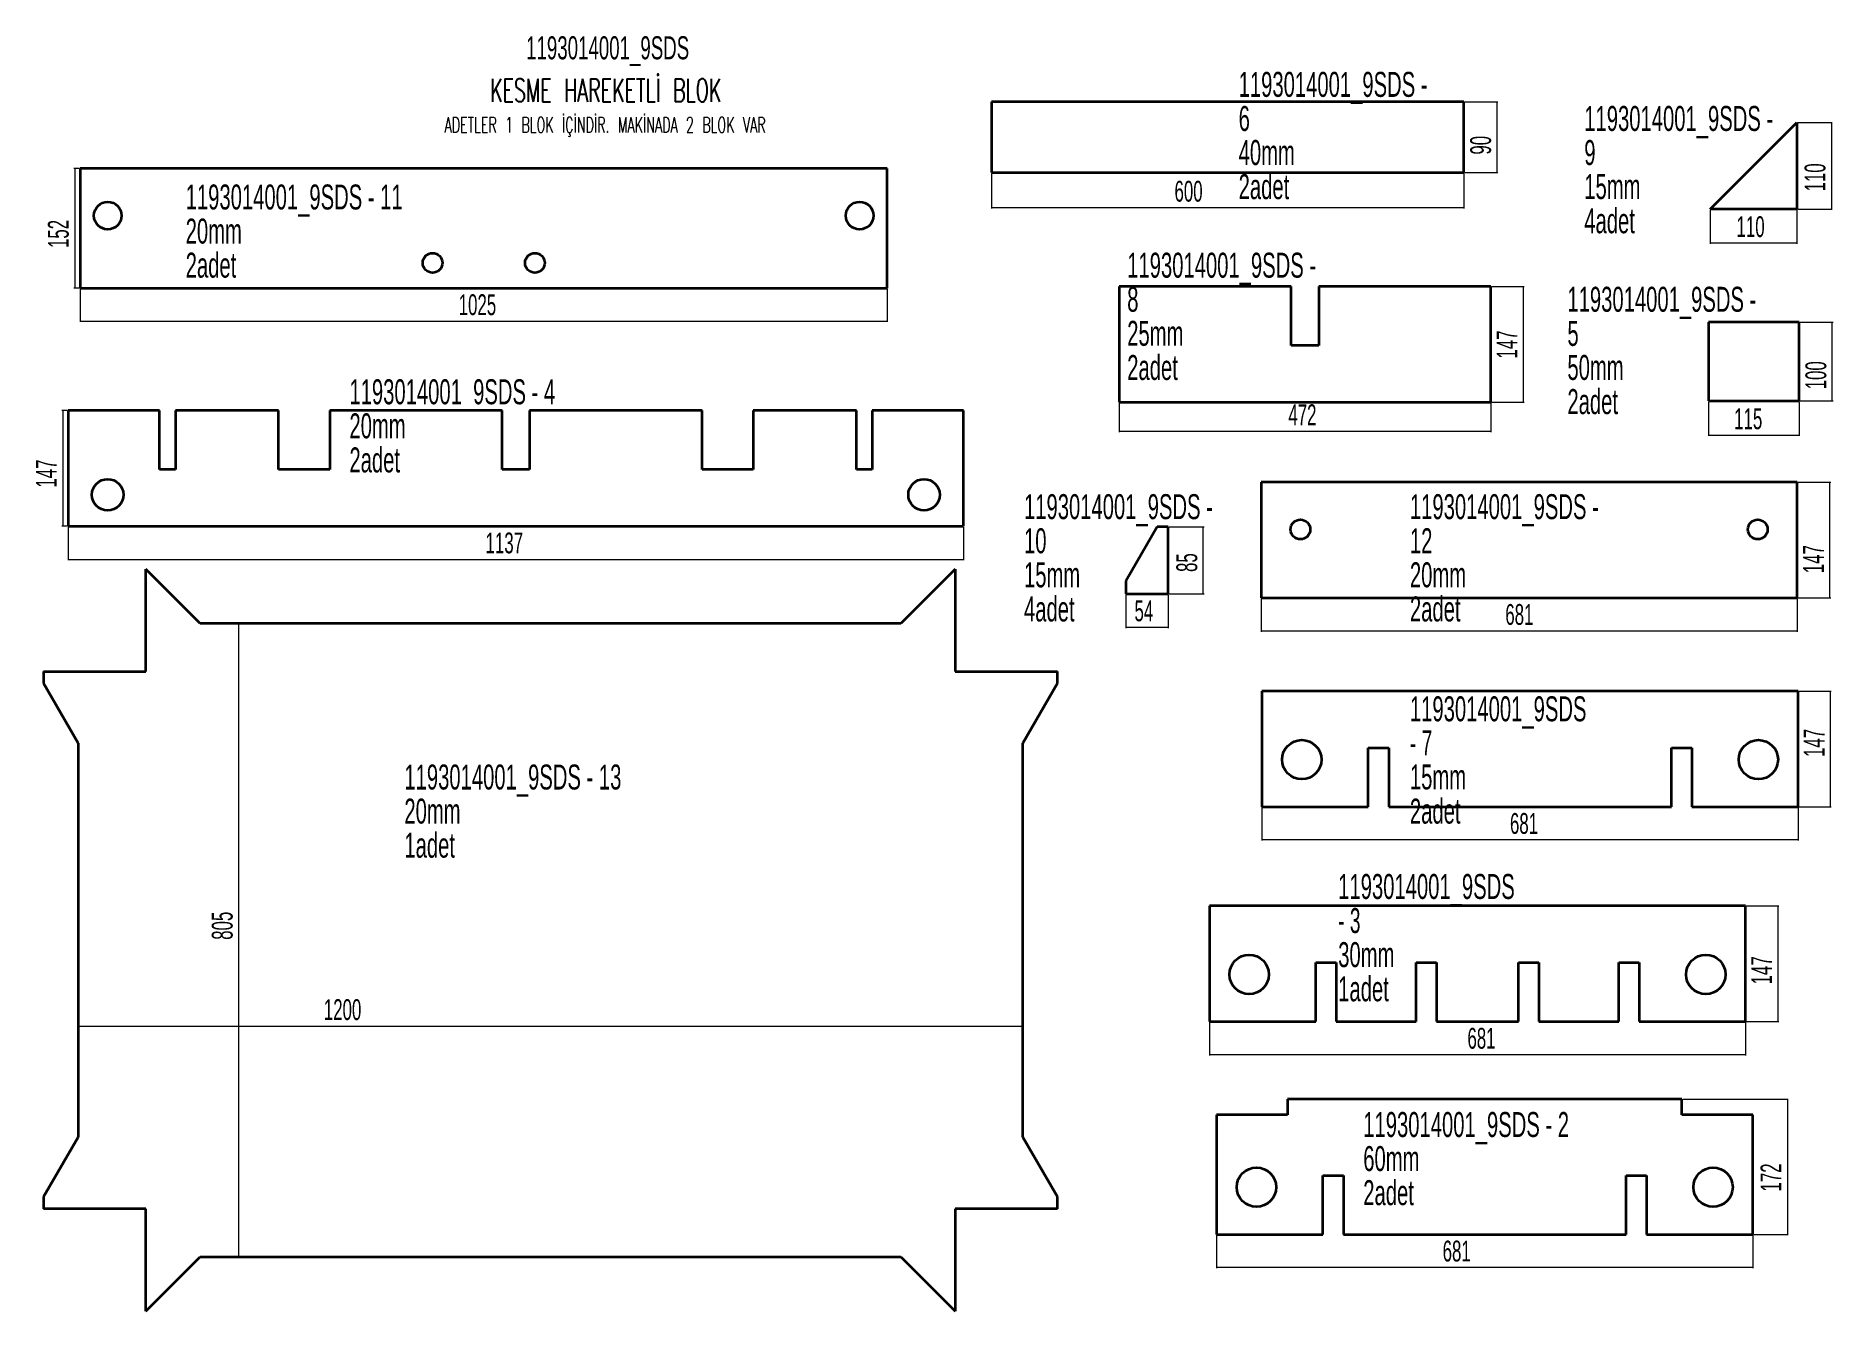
# Model space of a CAD drawing. Header units: millimetres. Extents: x 49 to 2331, y 22 to 1643.
import ezdxf

# ---------------------------------------------------------------- set-up
doc = ezdxf.new("R2010")
doc.units = ezdxf.units.MM
doc.styles.add('SLDTEXTSTYLE0', font='TXT', dxfattribs={"width": 0.605})
doc.styles.add('SLDTEXTSTYLE1', font='TXT', dxfattribs={"width": 0.57})
doc.styles.add('SLDTEXTSTYLE2', font='TXT', dxfattribs={"width": 0.605, "bigfont": 'bigfont'})
doc.dimstyles.new('SLDDIMSTYLE0', dxfattribs={"dimtxt": 25.683187, "dimasz": 2, "dimexe": 0, "dimexo": 0.0625, "dimgap": 6.420797, "dimtad": 1, "dimrnd": 1e-09, "dimzin": 12, "dimdsep": 46, "dimtxsty": 'SLDTEXTSTYLE0', "dimsah": 1, "dimcen": 0.09, "dimadec": 0, "dimazin": 3, "dimtfac": 1, "dimtofl": 0, "dimtmove": 0, "dimatfit": 3, "dimfxl": 1, "dimfrac": 2, "dimtolj": 1, "dimtzin": 12, "dimarcsym": 0})

# ---------------------------------------------------------------- blocks, each defined once
blk = doc.blocks.new('SW_NOTE_0')
at = {"color": 0, "linetype": 'Continuous', "lineweight": 0, "char_height": 31.75, "attachment_point": 1, "style": 'SLDTEXTSTYLE0'}
for s, insert in [('1193014001_9SDS - 13', (0, 40.9)), ('20mm', (0, -2.4)), ('1adet', (0, -45.7))]:
    blk.add_mtext(s, dxfattribs=dict(at, insert=insert))
blk = doc.blocks.new('SW_NOTE_0_1')
at = {"color": 0, "linetype": 'Continuous', "lineweight": 0, "char_height": 31.75, "attachment_point": 1, "style": 'SLDTEXTSTYLE0'}
for s, insert in [('1193014001_9SDS - 2', (0, 40.9)), ('60mm', (0, -2.4)), ('2adet', (0, -45.7))]:
    blk.add_mtext(s, dxfattribs=dict(at, insert=insert))
blk = doc.blocks.new('SW_NOTE_0_2')
at = {"color": 0, "linetype": 'Continuous', "lineweight": 0, "char_height": 31.75, "attachment_point": 1}
for s, insert, style in [('1193014001_9SDS', (0, 40.9), 'SLDTEXTSTYLE0'), ('- 3', (0, -2.4), 'SLDTEXTSTYLE1'), ('30mm', (0, -45.7), 'SLDTEXTSTYLE0'), ('1adet', (0, -89.1), 'SLDTEXTSTYLE0')]:
    blk.add_mtext(s, dxfattribs=dict(at, insert=insert, style=style))
blk = doc.blocks.new('SW_NOTE_0_3')
at = {"color": 0, "linetype": 'Continuous', "lineweight": 0, "char_height": 31.75, "attachment_point": 1}
for s, insert, style in [('1193014001_9SDS', (0, 40.9), 'SLDTEXTSTYLE0'), ('- 7', (0, -2.4), 'SLDTEXTSTYLE1'), ('15mm', (0, -45.7), 'SLDTEXTSTYLE0'), ('2adet', (0, -89.1), 'SLDTEXTSTYLE0')]:
    blk.add_mtext(s, dxfattribs=dict(at, insert=insert, style=style))
blk = doc.blocks.new('SW_NOTE_0_4')
at = {"color": 0, "linetype": 'Continuous', "lineweight": 0, "char_height": 31.75, "attachment_point": 1, "style": 'SLDTEXTSTYLE0'}
for s, insert in [('1193014001_9SDS -', (0, 40.9)), ('12', (0, -2.4)), ('20mm', (0, -45.7)), ('2adet', (0, -89.1))]:
    blk.add_mtext(s, dxfattribs=dict(at, insert=insert))
blk = doc.blocks.new('SW_NOTE_0_5')
at = {"color": 0, "linetype": 'Continuous', "lineweight": 0, "char_height": 31.75, "attachment_point": 1, "style": 'SLDTEXTSTYLE0'}
for s, insert in [('1193014001_9SDS - 4', (0, 40.9)), ('20mm', (0, -2.4)), ('2adet', (0, -45.7))]:
    blk.add_mtext(s, dxfattribs=dict(at, insert=insert))
blk = doc.blocks.new('SW_NOTE_0_6')
at = {"color": 0, "linetype": 'Continuous', "lineweight": 0, "char_height": 31.75, "attachment_point": 1, "style": 'SLDTEXTSTYLE0'}
for s, insert in [('1193014001_9SDS - 11', (0, 40.9)), ('20mm', (0, -2.4)), ('2adet', (0, -45.7))]:
    blk.add_mtext(s, dxfattribs=dict(at, insert=insert))
blk = doc.blocks.new('SW_NOTE_0_7')
at = {"color": 0, "linetype": 'Continuous', "lineweight": 0, "attachment_point": 1, "style": 'SLDTEXTSTYLE0'}
for s, insert, char_height in [('1193014001_9SDS -', (0, 40.9), 31.75), ('5', (0, -2.4), 31.8), ('50mm', (0, -45.7), 31.75), ('2adet', (0, -89.1), 31.75)]:
    blk.add_mtext(s, dxfattribs=dict(at, insert=insert, char_height=char_height))
blk = doc.blocks.new('SW_NOTE_0_8')
at = {"color": 0, "linetype": 'Continuous', "lineweight": 0, "attachment_point": 1, "style": 'SLDTEXTSTYLE0'}
for s, insert, char_height in [('1193014001_9SDS -', (0, 40.9), 31.75), ('6', (0, -2.4), 31.8), ('40mm', (0, -45.7), 31.75), ('2adet', (0, -89.1), 31.75)]:
    blk.add_mtext(s, dxfattribs=dict(at, insert=insert, char_height=char_height))
blk = doc.blocks.new('SW_NOTE_0_9')
at = {"color": 0, "linetype": 'Continuous', "lineweight": 0, "attachment_point": 1, "style": 'SLDTEXTSTYLE0'}
for s, insert, char_height in [('1193014001_9SDS -', (0, 40.9), 31.75), ('9', (0, -2.4), 31.8), ('15mm', (0, -45.7), 31.75), ('4adet', (0, -89.1), 31.75)]:
    blk.add_mtext(s, dxfattribs=dict(at, insert=insert, char_height=char_height))
blk = doc.blocks.new('SW_NOTE_0_10')
at = {"color": 0, "linetype": 'Continuous', "lineweight": 0, "char_height": 31.75, "attachment_point": 1, "style": 'SLDTEXTSTYLE0'}
for s, insert in [('1193014001_9SDS -', (0, 40.9)), ('10', (0, -2.4)), ('15mm', (0, -45.7)), ('4adet', (0, -89.1))]:
    blk.add_mtext(s, dxfattribs=dict(at, insert=insert))
blk = doc.blocks.new('SW_NOTE_0_11')
at = {"color": 0, "linetype": 'Continuous', "lineweight": 0, "attachment_point": 2}
for s, insert, char_height, style in [('1193014001_9SDS', (194.1, 37.8), 29.326, 'SLDTEXTSTYLE0'), ('KESME HAREKETLİ BLOK', (191.6, -16.1), 29.326, 'SLDTEXTSTYLE2'), ('ADETLER 1 BLOK İÇİNDİR. MAKİNADA 2 BLOK VAR', (190.8, -65), 19.55, 'SLDTEXTSTYLE2')]:
    blk.add_mtext(s, dxfattribs=dict(at, insert=insert, char_height=char_height, style=style))
blk = doc.blocks.new('SW_NOTE_0_12')
at = {"color": 0, "linetype": 'Continuous', "lineweight": 0, "attachment_point": 1, "style": 'SLDTEXTSTYLE0'}
for s, insert, char_height in [('1193014001_9SDS -', (0, 40.9), 31.75), ('8', (0, -2.4), 31.8), ('25mm', (0, -45.7), 31.75), ('2adet', (0, -89.1), 31.75)]:
    blk.add_mtext(s, dxfattribs=dict(at, insert=insert, char_height=char_height))
blk = doc.blocks.new('_D')
at = {"color": 7, "linetype": 'Continuous', "lineweight": 0}
blk.add_line((306.2, 896.2), (306.2, 91.2), dxfattribs=at)
at = {"color": 7, "linetype": 'Continuous', "lineweight": 18}
for points in [[(306.2, 896.2), (305.8, 894.2), (306.5, 894.2)], [(306.2, 91.2), (306.5, 93.2), (305.8, 93.2)]]:
    blk.add_solid(points, dxfattribs=at)
at = {"color": 7, "linetype": 'Continuous', "lineweight": 18, "insert": (272.1, 494), "char_height": 26.46, "attachment_point": 1, "rotation": 90, "style": 'SLDTEXTSTYLE0'}
blk.add_mtext('805', dxfattribs=at)
blk = doc.blocks.new('_D_1')
at = {"color": 7, "linetype": 'Continuous', "lineweight": 0}
blk.add_line((102.5, 384.4), (1302.5, 384.4), dxfattribs=at)
at = {"color": 7, "linetype": 'Continuous', "lineweight": 18}
for points in [[(102.5, 384.4), (104.5, 384), (104.5, 384.7)], [(1302.5, 384.4), (1300.5, 384.7), (1300.5, 384)]]:
    blk.add_solid(points, dxfattribs=at)
at = {"color": 7, "linetype": 'Continuous', "lineweight": 18, "insert": (414.4, 418.5), "char_height": 26.46, "attachment_point": 1, "style": 'SLDTEXTSTYLE0'}
blk.add_mtext('1200', dxfattribs=at)
blk = doc.blocks.new('_D_2')
at = {"color": 7, "linetype": 'Continuous', "lineweight": 0}
for p, q in [((88.8, 1166.5), (81.8, 1166.5)), ((82.8, 1166.5), (82.8, 1019.5)), ((88.8, 1019.5), (81.8, 1019.5))]:
    blk.add_line(p, q, dxfattribs=at)
at = {"color": 7, "linetype": 'Continuous', "lineweight": 18}
for points in [[(82.8, 1166.5), (82.5, 1164.5), (83.2, 1164.5)], [(82.8, 1019.5), (83.2, 1021.5), (82.5, 1021.5)]]:
    blk.add_solid(points, dxfattribs=at)
at = {"color": 7, "linetype": 'Continuous', "lineweight": 18, "insert": (48.7, 1068.6), "char_height": 26.46, "attachment_point": 1, "rotation": 90, "style": 'SLDTEXTSTYLE0'}
blk.add_mtext('147', dxfattribs=at)
blk = doc.blocks.new('_D_3')
at = {"color": 7, "linetype": 'Continuous', "lineweight": 0}
for p, q in [((89.8, 1018.5), (89.8, 976.5)), ((1226.8, 1018.5), (1226.8, 976.5)), ((89.8, 977.5), (1226.8, 977.5))]:
    blk.add_line(p, q, dxfattribs=at)
at = {"color": 7, "linetype": 'Continuous', "lineweight": 18}
for points in [[(89.8, 977.5), (91.8, 977.2), (91.8, 977.9)], [(1226.8, 977.5), (1224.8, 977.9), (1224.8, 977.2)]]:
    blk.add_solid(points, dxfattribs=at)
at = {"color": 7, "linetype": 'Continuous', "lineweight": 18, "insert": (619.8, 1011.6), "char_height": 26.46, "attachment_point": 1, "style": 'SLDTEXTSTYLE0'}
blk.add_mtext('1137', dxfattribs=at)
blk = doc.blocks.new('_D_4')
at = {"color": 7, "linetype": 'Continuous', "lineweight": 0}
for p, q in [((1548.4, 118.6), (1548.4, 76.6)), ((2229.4, 118.6), (2229.4, 76.6)), ((2229.4, 77.6), (1548.4, 77.6))]:
    blk.add_line(p, q, dxfattribs=at)
at = {"color": 7, "linetype": 'Continuous', "lineweight": 18}
for points in [[(1548.4, 77.6), (1550.4, 77.3), (1550.4, 78)], [(2229.4, 77.6), (2227.4, 78), (2227.4, 77.3)]]:
    blk.add_solid(points, dxfattribs=at)
at = {"color": 7, "linetype": 'Continuous', "lineweight": 18, "insert": (1835.5, 111.7), "char_height": 26.46, "attachment_point": 1, "style": 'SLDTEXTSTYLE0'}
blk.add_mtext('681', dxfattribs=at)
blk = doc.blocks.new('_D_5')
at = {"color": 7, "linetype": 'Continuous', "lineweight": 0}
for p, q in [((2140.4, 291.6), (2274.4, 291.6)), ((2273.4, 291.6), (2273.4, 119.6)), ((2230.4, 119.6), (2274.4, 119.6))]:
    blk.add_line(p, q, dxfattribs=at)
at = {"color": 7, "linetype": 'Continuous', "lineweight": 18}
for points in [[(2273.4, 291.6), (2273.1, 289.6), (2273.8, 289.6)], [(2273.4, 119.6), (2273.8, 121.6), (2273.1, 121.6)]]:
    blk.add_solid(points, dxfattribs=at)
at = {"color": 7, "linetype": 'Continuous', "lineweight": 18, "insert": (2239.3, 174.1), "char_height": 26.46, "attachment_point": 1, "rotation": 90, "style": 'SLDTEXTSTYLE0'}
blk.add_mtext('172', dxfattribs=at)
blk = doc.blocks.new('_D_6')
at = {"color": 7, "linetype": 'Continuous', "lineweight": 0}
for p, q in [((1539.2, 536), (1539.2, 347)), ((2220.2, 536), (2220.2, 347)), ((2220.2, 348), (1539.2, 348))]:
    blk.add_line(p, q, dxfattribs=at)
at = {"color": 7, "linetype": 'Continuous', "lineweight": 18}
for points in [[(1539.2, 348), (1541.2, 347.7), (1541.2, 348.4)], [(2220.2, 348), (2218.2, 348.4), (2218.2, 347.7)]]:
    blk.add_solid(points, dxfattribs=at)
at = {"color": 7, "linetype": 'Continuous', "lineweight": 18, "insert": (1867, 382.1), "char_height": 26.46, "attachment_point": 1, "style": 'SLDTEXTSTYLE0'}
blk.add_mtext('681', dxfattribs=at)
blk = doc.blocks.new('_D_7')
at = {"color": 7, "linetype": 'Continuous', "lineweight": 0}
for p, q in [((2221.2, 537), (2262.5, 537)), ((2261.5, 390), (2261.5, 537)), ((2221.2, 390), (2262.5, 390))]:
    blk.add_line(p, q, dxfattribs=at)
at = {"color": 7, "linetype": 'Continuous', "lineweight": 18}
for points in [[(2261.5, 537), (2261.1, 535), (2261.8, 535)], [(2261.5, 390), (2261.8, 392), (2261.1, 392)]]:
    blk.add_solid(points, dxfattribs=at)
at = {"color": 7, "linetype": 'Continuous', "lineweight": 18, "insert": (2227.4, 437.3), "char_height": 26.46, "attachment_point": 1, "rotation": 90, "style": 'SLDTEXTSTYLE0'}
blk.add_mtext('147', dxfattribs=at)
blk = doc.blocks.new('_D_8')
at = {"color": 7, "linetype": 'Continuous', "lineweight": 0}
for p, q in [((1606, 809), (1606, 620)), ((2287, 809), (2287, 620)), ((2287, 621), (1606, 621))]:
    blk.add_line(p, q, dxfattribs=at)
at = {"color": 7, "linetype": 'Continuous', "lineweight": 18}
for points in [[(1606, 621), (1608, 620.6), (1608, 621.3)], [(2287, 621), (2285, 621.3), (2285, 620.6)]]:
    blk.add_solid(points, dxfattribs=at)
at = {"color": 7, "linetype": 'Continuous', "lineweight": 18, "insert": (1921, 655.1), "char_height": 26.46, "attachment_point": 1, "style": 'SLDTEXTSTYLE0'}
blk.add_mtext('681', dxfattribs=at)
blk = doc.blocks.new('_D_9')
at = {"color": 7, "linetype": 'Continuous', "lineweight": 0}
for p, q in [((2288, 810), (2329.2, 810)), ((2328.2, 663), (2328.2, 810)), ((2288, 663), (2329.2, 663))]:
    blk.add_line(p, q, dxfattribs=at)
at = {"color": 7, "linetype": 'Continuous', "lineweight": 18}
for points in [[(2328.2, 810), (2327.8, 808), (2328.5, 808)], [(2328.2, 663), (2328.5, 665), (2327.8, 665)]]:
    blk.add_solid(points, dxfattribs=at)
at = {"color": 7, "linetype": 'Continuous', "lineweight": 18, "insert": (2294.1, 726.3), "char_height": 26.46, "attachment_point": 1, "rotation": 90, "style": 'SLDTEXTSTYLE0'}
blk.add_mtext('147', dxfattribs=at)
blk = doc.blocks.new('_D_10')
at = {"color": 7, "linetype": 'Continuous', "lineweight": 0}
for p, q in [((2286.8, 1075.6), (2328.5, 1075.6)), ((2327.5, 928.6), (2327.5, 1075.6)), ((2286.8, 928.6), (2328.5, 928.6))]:
    blk.add_line(p, q, dxfattribs=at)
at = {"color": 7, "linetype": 'Continuous', "lineweight": 18}
for points in [[(2327.5, 1075.6), (2327.1, 1073.6), (2327.8, 1073.6)], [(2327.5, 928.6), (2327.8, 930.6), (2327.1, 930.6)]]:
    blk.add_solid(points, dxfattribs=at)
at = {"color": 7, "linetype": 'Continuous', "lineweight": 18, "insert": (2293.4, 959.9), "char_height": 26.46, "attachment_point": 1, "rotation": 90, "style": 'SLDTEXTSTYLE0'}
blk.add_mtext('147', dxfattribs=at)
blk = doc.blocks.new('_D_11')
at = {"color": 7, "linetype": 'Continuous', "lineweight": 0}
for p, q in [((1604.8, 927.6), (1604.8, 885.6)), ((2285.8, 927.6), (2285.8, 885.6)), ((1604.8, 886.6), (2285.8, 886.6))]:
    blk.add_line(p, q, dxfattribs=at)
at = {"color": 7, "linetype": 'Continuous', "lineweight": 18}
for points in [[(1604.8, 886.6), (1606.8, 886.2), (1606.8, 886.9)], [(2285.8, 886.6), (2283.8, 886.9), (2283.8, 886.2)]]:
    blk.add_solid(points, dxfattribs=at)
at = {"color": 7, "linetype": 'Continuous', "lineweight": 18, "insert": (1915.1, 920.7), "char_height": 26.46, "attachment_point": 1, "style": 'SLDTEXTSTYLE0'}
blk.add_mtext('681', dxfattribs=at)
blk = doc.blocks.new('_D_12')
at = {"color": 7, "linetype": 'Continuous', "lineweight": 0}
for p, q in [((104, 1474.3), (97, 1474.3)), ((98, 1474.3), (98, 1322.3)), ((104, 1322.3), (97, 1322.3))]:
    blk.add_line(p, q, dxfattribs=at)
at = {"color": 7, "linetype": 'Continuous', "lineweight": 18}
for points in [[(98, 1474.3), (97.6, 1472.3), (98.3, 1472.3)], [(98, 1322.3), (98.3, 1324.3), (97.6, 1324.3)]]:
    blk.add_solid(points, dxfattribs=at)
at = {"color": 7, "linetype": 'Continuous', "lineweight": 18, "insert": (63.9, 1373.2), "char_height": 26.46, "attachment_point": 1, "rotation": 90, "style": 'SLDTEXTSTYLE0'}
blk.add_mtext('152', dxfattribs=at)
blk = doc.blocks.new('_D_13')
at = {"color": 7, "linetype": 'Continuous', "lineweight": 0}
for p, q in [((105, 1321.3), (105, 1279.3)), ((1130, 1321.3), (1130, 1279.3)), ((105, 1280.3), (1130, 1280.3))]:
    blk.add_line(p, q, dxfattribs=at)
at = {"color": 7, "linetype": 'Continuous', "lineweight": 18}
for points in [[(105, 1280.3), (107, 1280), (107, 1280.7)], [(1130, 1280.3), (1128, 1280.7), (1128, 1280)]]:
    blk.add_solid(points, dxfattribs=at)
at = {"color": 7, "linetype": 'Continuous', "lineweight": 18, "insert": (585.7, 1314.4), "char_height": 26.46, "attachment_point": 1, "style": 'SLDTEXTSTYLE0'}
blk.add_mtext('1025', dxfattribs=at)
blk = doc.blocks.new('_D_14')
at = {"color": 7, "linetype": 'Continuous', "lineweight": 0}
for p, q in [((2289.3, 1278.9), (2331.4, 1278.9)), ((2330.4, 1178.9), (2330.4, 1278.9)), ((2289.3, 1178.9), (2331.4, 1178.9))]:
    blk.add_line(p, q, dxfattribs=at)
at = {"color": 7, "linetype": 'Continuous', "lineweight": 18}
for points in [[(2330.4, 1278.9), (2330, 1276.9), (2330.7, 1276.9)], [(2330.4, 1178.9), (2330.7, 1180.9), (2330, 1180.9)]]:
    blk.add_solid(points, dxfattribs=at)
at = {"color": 7, "linetype": 'Continuous', "lineweight": 18, "insert": (2296.3, 1193.6), "char_height": 26.46, "attachment_point": 1, "rotation": 90, "style": 'SLDTEXTSTYLE0'}
blk.add_mtext('100', dxfattribs=at)
blk = doc.blocks.new('_D_15')
at = {"color": 7, "linetype": 'Continuous', "lineweight": 0}
for p, q in [((2173.3, 1177.9), (2173.3, 1134.3)), ((2288.3, 1177.9), (2288.3, 1134.3)), ((2173.3, 1135.3), (2288.3, 1135.3))]:
    blk.add_line(p, q, dxfattribs=at)
at = {"color": 7, "linetype": 'Continuous', "lineweight": 18}
for points in [[(2173.3, 1135.3), (2175.3, 1134.9), (2175.3, 1135.6)], [(2288.3, 1135.3), (2286.3, 1135.6), (2286.3, 1134.9)]]:
    blk.add_solid(points, dxfattribs=at)
at = {"color": 7, "linetype": 'Continuous', "lineweight": 18, "insert": (2205.8, 1169.4), "char_height": 26.46, "attachment_point": 1, "style": 'SLDTEXTSTYLE0'}
blk.add_mtext('115', dxfattribs=at)
blk = doc.blocks.new('_D_16')
at = {"color": 7, "linetype": 'Continuous', "lineweight": 0}
for p, q in [((1863.4, 1559.1), (1905.6, 1559.1)), ((1904.6, 1469.1), (1904.6, 1559.1)), ((1863.4, 1469.1), (1905.6, 1469.1))]:
    blk.add_line(p, q, dxfattribs=at)
at = {"color": 7, "linetype": 'Continuous', "lineweight": 18}
for points in [[(1904.6, 1559.1), (1904.3, 1557.1), (1905, 1557.1)], [(1904.6, 1469.1), (1905, 1471.1), (1904.3, 1471.1)]]:
    blk.add_solid(points, dxfattribs=at)
at = {"color": 7, "linetype": 'Continuous', "lineweight": 18, "insert": (1870.5, 1491.9), "char_height": 26.46, "attachment_point": 1, "rotation": 90, "style": 'SLDTEXTSTYLE0'}
blk.add_mtext('90', dxfattribs=at)
blk = doc.blocks.new('_D_17')
at = {"color": 7, "linetype": 'Continuous', "lineweight": 0}
for p, q in [((1262.4, 1468.1), (1262.4, 1423.5)), ((1862.4, 1468.1), (1862.4, 1423.5)), ((1262.4, 1424.5), (1862.4, 1424.5))]:
    blk.add_line(p, q, dxfattribs=at)
at = {"color": 7, "linetype": 'Continuous', "lineweight": 18}
for points in [[(1262.4, 1424.5), (1264.4, 1424.1), (1264.4, 1424.8)], [(1862.4, 1424.5), (1860.4, 1424.8), (1860.4, 1424.1)]]:
    blk.add_solid(points, dxfattribs=at)
at = {"color": 7, "linetype": 'Continuous', "lineweight": 18, "insert": (1494.9, 1458.6), "char_height": 26.46, "attachment_point": 1, "style": 'SLDTEXTSTYLE0'}
blk.add_mtext('600', dxfattribs=at)
blk = doc.blocks.new('_D_18')
at = {"color": 7, "linetype": 'Continuous', "lineweight": 0}
for p, q in [((2286.3, 1532.5), (2330.3, 1532.5)), ((2329.3, 1532.5), (2329.3, 1422.5)), ((2286.3, 1422.5), (2330.3, 1422.5))]:
    blk.add_line(p, q, dxfattribs=at)
at = {"color": 7, "linetype": 'Continuous', "lineweight": 18}
for points in [[(2329.3, 1532.5), (2329, 1530.5), (2329.7, 1530.5)], [(2329.3, 1422.5), (2329.7, 1424.5), (2329, 1424.5)]]:
    blk.add_solid(points, dxfattribs=at)
at = {"color": 7, "linetype": 'Continuous', "lineweight": 18, "insert": (2295.2, 1445.1), "char_height": 26.46, "attachment_point": 1, "rotation": 90, "style": 'SLDTEXTSTYLE0'}
blk.add_mtext('110', dxfattribs=at)
blk = doc.blocks.new('_D_19')
at = {"color": 7, "linetype": 'Continuous', "lineweight": 0}
for p, q in [((2175.3, 1421.5), (2175.3, 1378.5)), ((2285.3, 1421.5), (2285.3, 1378.5)), ((2285.3, 1379.5), (2175.3, 1379.5))]:
    blk.add_line(p, q, dxfattribs=at)
at = {"color": 7, "linetype": 'Continuous', "lineweight": 18}
for points in [[(2175.3, 1379.5), (2177.3, 1379.2), (2177.3, 1379.9)], [(2285.3, 1379.5), (2283.3, 1379.9), (2283.3, 1379.2)]]:
    blk.add_solid(points, dxfattribs=at)
at = {"color": 7, "linetype": 'Continuous', "lineweight": 18, "insert": (2208.8, 1413.6), "char_height": 26.46, "attachment_point": 1, "style": 'SLDTEXTSTYLE0'}
blk.add_mtext('110', dxfattribs=at)
blk = doc.blocks.new('_D_20')
at = {"color": 7, "linetype": 'Continuous', "lineweight": 0}
for p, q in [((1488, 1018.8), (1532.4, 1018.8)), ((1531.4, 933.8), (1531.4, 1018.8)), ((1488, 933.8), (1532.4, 933.8))]:
    blk.add_line(p, q, dxfattribs=at)
at = {"color": 7, "linetype": 'Continuous', "lineweight": 18}
for points in [[(1531.4, 1018.8), (1531, 1016.8), (1531.7, 1016.8)], [(1531.4, 933.8), (1531.7, 935.8), (1531, 935.8)]]:
    blk.add_solid(points, dxfattribs=at)
at = {"color": 7, "linetype": 'Continuous', "lineweight": 18, "insert": (1497.3, 961.5), "char_height": 26.46, "attachment_point": 1, "rotation": 90, "style": 'SLDTEXTSTYLE0'}
blk.add_mtext('85', dxfattribs=at)
blk = doc.blocks.new('_D_21')
at = {"color": 7, "linetype": 'Continuous', "lineweight": 0}
for p, q in [((1433, 932.8), (1433, 890.2)), ((1487, 932.8), (1487, 890.2)), ((1433, 891.2), (1487, 891.2))]:
    blk.add_line(p, q, dxfattribs=at)
at = {"color": 7, "linetype": 'Continuous', "lineweight": 18}
for points in [[(1433, 891.2), (1435, 890.9), (1435, 891.6)], [(1487, 891.2), (1485, 891.6), (1485, 890.9)]]:
    blk.add_solid(points, dxfattribs=at)
at = {"color": 7, "linetype": 'Continuous', "lineweight": 18, "insert": (1444.1, 925.3), "char_height": 26.46, "attachment_point": 1, "style": 'SLDTEXTSTYLE0'}
blk.add_mtext('54', dxfattribs=at)
blk = doc.blocks.new('_D_22')
at = {"color": 7, "linetype": 'Continuous', "lineweight": 0}
for p, q in [((1897.6, 1324.3), (1939.1, 1324.3)), ((1938.1, 1177.3), (1938.1, 1324.3)), ((1897.6, 1177.3), (1939.1, 1177.3))]:
    blk.add_line(p, q, dxfattribs=at)
at = {"color": 7, "linetype": 'Continuous', "lineweight": 18}
for points in [[(1938.1, 1324.3), (1937.8, 1322.3), (1938.5, 1322.3)], [(1938.1, 1177.3), (1938.5, 1179.3), (1937.8, 1179.3)]]:
    blk.add_solid(points, dxfattribs=at)
at = {"color": 7, "linetype": 'Continuous', "lineweight": 18, "insert": (1904, 1232.7), "char_height": 26.46, "attachment_point": 1, "rotation": 90, "style": 'SLDTEXTSTYLE0'}
blk.add_mtext('147', dxfattribs=at)
blk = doc.blocks.new('_D_23')
at = {"color": 7, "linetype": 'Continuous', "lineweight": 0}
for p, q in [((1424.6, 1176.3), (1424.6, 1139.3)), ((1896.6, 1176.3), (1896.6, 1139.3)), ((1424.6, 1140.3), (1896.6, 1140.3))]:
    blk.add_line(p, q, dxfattribs=at)
at = {"color": 7, "linetype": 'Continuous', "lineweight": 18}
for points in [[(1424.6, 1140.3), (1426.6, 1140), (1426.6, 1140.7)], [(1896.6, 1140.3), (1894.6, 1140.7), (1894.6, 1140)]]:
    blk.add_solid(points, dxfattribs=at)
at = {"color": 7, "linetype": 'Continuous', "lineweight": 18, "insert": (1639.5, 1174.5), "char_height": 26.46, "attachment_point": 1, "style": 'SLDTEXTSTYLE0'}
blk.add_mtext('472', dxfattribs=at)

msp = doc.modelspace()

# ---------------------------------------------------------------- linework, layer by layer
at = {"color": 7, "linetype": 'Continuous', "lineweight": 35}
for p, q in [((1862.356, 1559.082), (1262.356, 1559.082)), ((1262.356, 1559.082), (1262.356, 1469.082)), ((1862.356, 1469.082), (1862.356, 1559.082)), ((2175.318, 1422.536), (2285.318, 1532.536)), ((2285.318, 1532.536), (2285.318, 1422.536)), ((1129.962, 1474.334), (104.962, 1474.334)), ((104.962, 1474.334), (104.962, 1322.334)), ((1129.962, 1322.334), (1129.962, 1474.334)), ((1262.356, 1469.082), (1862.356, 1469.082)), ((2285.318, 1422.536), (2175.318, 1422.536)), ((1424.627, 1324.344), (1424.627, 1177.344)), ((1643.127, 1324.344), (1424.627, 1324.344)), ((1643.127, 1249.344), (1643.127, 1324.344)), ((1678.127, 1324.344), (1678.127, 1249.344)), ((1896.627, 1324.344), (1678.127, 1324.344)), ((1896.627, 1177.344), (1896.627, 1324.344)), ((104.962, 1322.334), (1129.962, 1322.334)), ((2288.312, 1278.867), (2173.312, 1278.867)), ((2173.312, 1278.867), (2173.312, 1178.867)), ((2288.312, 1178.867), (2288.312, 1278.867)), ((1678.127, 1249.344), (1643.127, 1249.344)), ((89.834, 1166.537), (89.834, 1019.537)), ((205.834, 1166.537), (89.834, 1166.537)), ((205.834, 1091.537), (205.834, 1166.537)), ((225.834, 1166.537), (225.834, 1091.537)), ((356.834, 1166.537), (225.834, 1166.537)), ((356.834, 1091.537), (356.834, 1166.537)), ((421.834, 1166.537), (421.834, 1091.537)), ((640.834, 1166.537), (421.834, 1166.537)), ((640.834, 1091.537), (640.834, 1166.537)), ((675.834, 1166.537), (675.834, 1091.537)), ((894.834, 1166.537), (675.834, 1166.537)), ((894.834, 1091.537), (894.834, 1166.537)), ((959.834, 1166.537), (959.834, 1091.537)), ((1090.834, 1166.537), (959.834, 1166.537)), ((1090.834, 1091.537), (1090.834, 1166.537)), ((1110.834, 1166.537), (1110.834, 1091.537)), ((1226.834, 1166.537), (1110.834, 1166.537)), ((1226.834, 1019.537), (1226.834, 1166.537)), ((1424.627, 1177.344), (1896.627, 1177.344)), ((2173.312, 1178.867), (2288.312, 1178.867)), ((225.834, 1091.537), (205.834, 1091.537)), ((421.834, 1091.537), (356.834, 1091.537)), ((675.834, 1091.537), (640.834, 1091.537)), ((959.834, 1091.537), (894.834, 1091.537)), ((1110.834, 1091.537), (1090.834, 1091.537)), ((1604.805, 1075.573), (1604.805, 928.573)), ((2285.805, 1075.573), (1604.805, 1075.573)), ((2285.805, 928.573), (2285.805, 1075.573)), ((89.834, 1019.537), (1226.834, 1019.537)), ((1472.797, 1018.823), (1432.96, 949.823)), ((1486.96, 1018.823), (1472.797, 1018.823)), ((1486.96, 933.823), (1486.96, 1018.823)), ((188.471, 835.156), (188.471, 965.156)), ((257.471, 896.156), (188.471, 965.156)), ((1216.471, 965.156), (1147.471, 896.156)), ((1216.471, 965.156), (1216.471, 835.156)), ((1432.96, 949.823), (1432.96, 933.823)), ((1432.96, 933.823), (1486.96, 933.823)), ((1604.805, 928.573), (2285.805, 928.573)), ((1147.471, 896.156), (257.471, 896.156)), ((58.471, 835.156), (58.471, 820.156)), ((58.471, 835.156), (188.471, 835.156)), ((1216.471, 835.156), (1346.471, 835.156)), ((1346.471, 820.156), (1346.471, 835.156)), ((58.471, 820.156), (102.471, 743.946)), ((1302.471, 743.946), (1346.471, 820.156)), ((1606.021, 809.959), (1606.021, 662.959)), ((2287.021, 809.959), (1606.021, 809.959)), ((2287.021, 662.959), (2287.021, 809.959)), ((102.471, 743.946), (102.471, 243.366)), ((1302.471, 243.366), (1302.471, 743.946)), ((1741.021, 662.959), (1741.021, 737.959)), ((1741.021, 737.959), (1767.021, 737.959)), ((1767.021, 737.959), (1767.021, 662.959)), ((2126.021, 737.959), (2152.021, 737.959)), ((2126.021, 662.959), (2126.021, 737.959)), ((2152.021, 737.959), (2152.021, 662.959)), ((1606.021, 662.959), (1741.021, 662.959)), ((1767.021, 662.959), (2126.021, 662.959)), ((2152.021, 662.959), (2287.021, 662.959)), ((1539.229, 537.021), (1539.229, 390.021)), ((2220.229, 537.021), (1539.229, 537.021)), ((2220.229, 390.021), (2220.229, 537.021)), ((1674.229, 465.021), (1700.229, 465.021)), ((1674.229, 390.021), (1674.229, 465.021)), ((1700.229, 465.021), (1700.229, 390.021)), ((1801.729, 465.021), (1827.729, 465.021)), ((1801.729, 390.021), (1801.729, 465.021)), ((1827.729, 465.021), (1827.729, 390.021)), ((1931.729, 465.021), (1957.729, 465.021)), ((1931.729, 390.021), (1931.729, 465.021)), ((1957.729, 465.021), (1957.729, 390.021)), ((2059.229, 465.021), (2085.229, 465.021)), ((2059.229, 390.021), (2059.229, 465.021)), ((2085.229, 465.021), (2085.229, 390.021)), ((1539.229, 390.021), (1674.229, 390.021)), ((1700.229, 390.021), (1801.729, 390.021)), ((1827.729, 390.021), (1931.729, 390.021)), ((1957.729, 390.021), (2059.229, 390.021)), ((2085.229, 390.021), (2220.229, 390.021)), ((1638.439, 291.643), (1638.439, 271.643)), ((2139.439, 291.643), (1638.439, 291.643)), ((2139.439, 271.643), (2139.439, 291.643)), ((1638.439, 271.643), (1548.439, 271.643)), ((1548.439, 271.643), (1548.439, 119.643)), ((2229.439, 271.643), (2139.439, 271.643)), ((2229.439, 119.643), (2229.439, 271.643)), ((102.471, 243.366), (58.471, 167.156)), ((1346.471, 167.156), (1302.471, 243.366)), ((1683.439, 194.643), (1709.439, 194.643)), ((1683.439, 119.643), (1683.439, 194.643)), ((1709.439, 194.643), (1709.439, 119.643)), ((2068.439, 194.643), (2094.439, 194.643)), ((2068.439, 119.643), (2068.439, 194.643)), ((2094.439, 194.643), (2094.439, 119.643)), ((58.471, 167.156), (58.471, 152.156)), ((1346.471, 152.156), (1346.471, 167.156)), ((188.471, 152.156), (58.471, 152.156)), ((188.471, 22.156), (188.471, 152.156)), ((1346.471, 152.156), (1216.471, 152.156)), ((1216.471, 152.156), (1216.471, 22.156)), ((1548.439, 119.643), (1683.439, 119.643)), ((1709.439, 119.643), (2068.439, 119.643)), ((2094.439, 119.643), (2229.439, 119.643)), ((188.471, 22.156), (257.471, 91.156)), ((257.471, 91.156), (1147.471, 91.156)), ((1147.471, 91.156), (1216.471, 22.156))]:
    msp.add_line(p, q, dxfattribs=at)
for centre, radius in [((139.962, 1414.334), 17.5), ((1094.962, 1414.334), 17.5), ((552.462, 1354.334), 12.5), ((682.462, 1354.334), 12.5), ((139.834, 1059.537), 20), ((1176.834, 1059.537), 20), ((1654.805, 1015.573), 12.5), ((2235.805, 1015.573), 12.5), ((1656.521, 722.959), 25), ((2236.521, 722.959), 25), ((1589.729, 450.021), 25), ((2169.729, 450.021), 25), ((1598.939, 179.643), 25), ((2178.939, 179.643), 25)]:
    msp.add_circle(centre, radius, dxfattribs=at)

# ---------------------------------------------------------------- block references
at = {"color": 7, "linetype": 'Continuous', "lineweight": 0}
for name, p in [('SW_NOTE_0_11', (580.789, 1604.502)), ('SW_NOTE_0_8', (1576.379, 1556.151)), ('SW_NOTE_0_9', (2015.397, 1512.818)), ('SW_NOTE_0_6', (238.914, 1413.009)), ('SW_NOTE_0_12', (1434.852, 1326.342)), ('SW_NOTE_0_7', (1993.977, 1283.009)), ('SW_NOTE_0_5', (446.904, 1165.474)), ('SW_NOTE_0_10', (1303.738, 1019.445)), ('SW_NOTE_0_4', (1793.93, 1019.445)), ('SW_NOTE_0_3', (1793.93, 762.533)), ('SW_NOTE_0', (516.701, 675.866)), ('SW_NOTE_0_2', (1702.847, 536.732)), ('SW_NOTE_0_1', (1734.673, 234.225))]:
    msp.add_blockref(name, p, dxfattribs=at)

# ---------------------------------------------------------------- dimensions: what is measured, and where the dimension line sits
at = {"color": 7, "linetype": 'Continuous', "lineweight": 18}
for base, p1, p2, picture, middle in [((1904.609, 1559.082), (1862.356, 1469.082), (1862.356, 1559.082), '_D_16', (1904.609, 1507.931)), ((2329.322, 1422.536), (2285.318, 1532.536), (2285.318, 1422.536), '_D_18', (2329.322, 1469.184)), ((97.962, 1322.334), (104.962, 1474.334), (104.962, 1322.334), '_D_12', (97.962, 1397.339)), ((1938.149, 1324.344), (1896.627, 1177.344), (1896.627, 1324.344), '_D_22', (1938.149, 1256.823)), ((2330.393, 1278.867), (2288.312, 1178.867), (2288.312, 1278.867), '_D_14', (2330.393, 1217.731)), ((82.834, 1019.537), (89.834, 1166.537), (89.834, 1019.537), '_D_2', (82.834, 1092.734)), ((2327.478, 1075.573), (2285.805, 928.573), (2285.805, 1075.573), '_D_10', (2327.478, 983.958)), ((1531.367, 1018.823), (1486.96, 933.823), (1486.96, 1018.823), '_D_20', (1531.367, 977.542)), ((306.183, 91.156), (257.471, 896.156), (257.471, 91.156), '_D', (306.183, 518.122)), ((2328.194, 809.959), (2287.021, 662.959), (2287.021, 809.959), '_D_9', (2328.194, 750.415)), ((2261.459, 537.021), (2220.229, 390.021), (2220.229, 537.021), '_D_7', (2261.459, 461.406)), ((2273.423, 119.643), (2139.439, 291.643), (2229.439, 119.643), '_D_5', (2273.423, 198.166))]:
    dim = msp.add_linear_dim(base=base, p1=p1, p2=p2, angle=90, dimstyle='SLDDIMSTYLE0', dxfattribs=at)
    dim.commit()
    dim.dimension.update_dxf_attribs({"geometry": picture, "text_midpoint": middle, "dimtype": 160})
for base, p1, p2, picture, middle in [((1862.356, 1424.486), (1262.356, 1469.082), (1862.356, 1469.082), '_D_17', (1519.041, 1424.486)), ((2175.318, 1379.534), (2285.318, 1422.536), (2175.318, 1422.536), '_D_19', (2232.885, 1379.534)), ((1129.962, 1280.334), (104.962, 1322.334), (1129.962, 1322.334), '_D_13', (617.872, 1280.334)), ((1896.627, 1140.344), (1424.627, 1177.344), (1896.627, 1177.344), '_D_23', (1663.583, 1140.344)), ((2288.312, 1135.256), (2173.312, 1178.867), (2288.312, 1178.867), '_D_15', (2229.901, 1135.256)), ((1226.834, 977.537), (89.834, 1019.537), (1226.834, 1019.537), '_D_3', (651.909, 977.537)), ((1486.96, 891.224), (1432.96, 933.823), (1486.96, 933.823), '_D_21', (1460.125, 891.224)), ((2285.805, 886.573), (1604.805, 928.573), (2285.805, 928.573), '_D_11', (1939.227, 886.573)), ((1606.021, 620.959), (2287.021, 809.959), (1606.021, 809.959), '_D_8', (1945.12, 620.959)), ((1539.229, 348.021), (2220.229, 537.021), (1539.229, 537.021), '_D_6', (1891.065, 348.021)), ((1302.471, 384.366), (102.471, 243.366), (1302.471, 243.366), '_D_1', (446.566, 384.366)), ((1548.439, 77.643), (2229.439, 119.643), (1548.439, 119.643), '_D_4', (1859.634, 77.643))]:
    dim = msp.add_linear_dim(base=base, p1=p1, p2=p2, dimstyle='SLDDIMSTYLE0', dxfattribs=at)
    dim.commit()
    dim.dimension.update_dxf_attribs({"geometry": picture, "text_midpoint": middle, "dimtype": 160})

doc.saveas('drawing.dxf')
